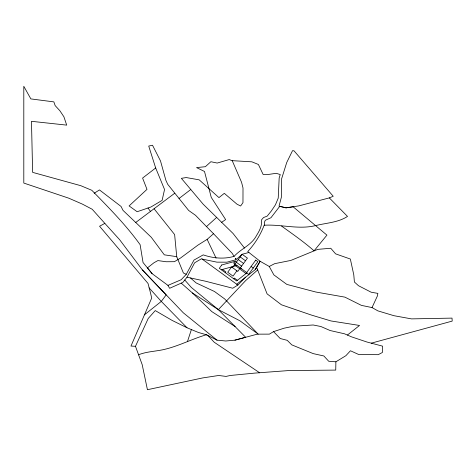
<?xml version="1.0" encoding="UTF-8"?>
<svg xmlns="http://www.w3.org/2000/svg" width="476" height="476" viewBox="0 0 476 476"><rect width="100%" height="100%" fill="white"/><g stroke="black" fill="none" stroke-linecap="round" stroke-linejoin="round"><path stroke-width="0.71" d="M335.889 361.802L335.741 370.09L288.825 370.554L254.69 373.107L230.313 375.475L226.017 376.415L218.698 375.487L202.716 377.92L147.429 389.707L142.193 364.646L135.481 346.308L148.197 318.515L155.265 310.584L172.122 320.413L187.014 327.762L198.397 332.462L206.405 334.747L217.02 340.161L225.785 340.995L234.942 340.156L257.308 334.152L269.392 334.134L273.551 331.629L284.113 328.19L293.418 326.25L313.184 324.989L320.883 326.518L330.124 330.534L344.487 333.789L351.591 336.877L366.99 342.03L382.603 346.159L382.389 352.484L378.224 354.68L358.755 354.537L350.461 350.764L345.879 355.697L335.889 361.802L328.708 361.254L323.87 355.977L313.244 353.626L291.794 344.874L287.224 340.328L280.221 338.519L273.551 331.629M187.437 341.667L191.388 329.57M144.335 314.886L161.299 301.415L166.178 294.876L142.389 269.934L119.637 239.708L104.839 223.369L99.573 226.243L148.018 283.446L150.577 293.198L151.695 298.059L130.971 346.064L135.481 346.308M269.249 266.465L273.867 274.89L286.855 284.416L315.665 291.99L344.898 297.137L361.409 305.378L372.024 307.573L377.325 296.137L377.861 293.383L371.161 292.216L358.488 285.713L354.4 282L353.787 274.836L350.342 259.033L335.592 253.851L330.755 248.252L317.778 249.364L290.842 260.426L274.634 263.68L269.249 266.465L260.134 261.288L247.746 251.578C254.779 243.95 260.527 234.942 264.144 225.219L264.698 225.202C281.661 224.315 298.88 229.759 315.659 225.576C326.352 222.911 338.079 222.59 347.51 216.425L329.321 197.891L298.904 205.864L286.028 207.845L279.025 206.15L281.393 197.147L281.554 178.994L286.719 162.536L292.538 150.66L294.019 150.809L333.224 196.267L329.321 197.891M104.839 223.369L92.195 209.256L82.354 204.097L68.8 198.195L23.8 183.064L23.8 86.293L30.851 98.907L53.865 101.888L55.157 105.601L59.893 110.765L63.897 116.775L66.705 125.123L31.475 121.309L32.63 172.366L80.753 185.676L91.844 190.311C108.736 207.661 125.932 224.922 140.117 244.682L143.038 262.496L152.094 273.646L167.969 285.386L181.189 279.721L186.265 274.301L193.976 260.075L203.24 254.88C213.159 258.295 223.934 259.319 234.097 256.35C241.058 248.686 251.721 245.045 256.618 235.358C259.599 230.604 262.199 225.618 261.544 219.835L263.514 217.556L267.209 216.104L271.391 210.886L275.431 204.823L278.228 198.135L279.174 177.935L280.263 174.549L276.199 173.312L267.47 174.591L263.139 174.466L258.391 164.47L251.858 161.822L231.955 160.65L229.23 159.567L217.193 163.054L210.862 161.721L205.37 166.701L196.558 167.6L204.501 171.467L211.249 197.385L225.63 219.573L221.655 222.316L203.163 204.186L181.362 178.339L186.211 177.554L199.206 179.845L218.948 197.617L224.309 193.345L236.971 204.174L240.618 206.013L242.968 202.657L243.004 187.984L241.558 182.272L232.217 160.668M167.969 285.386L169.617 288.301L182.885 282.393L186.997 277.193L194.63 262.8L201.604 258.694L237.857 285.059L245.741 277.115M255.19 269.672L260.134 261.288L255.19 269.672L236.715 284.226M225.273 272.653L225.832 271.885L222.465 269.44M232.437 267.56L242.105 254.255L248.924 252.5M236.899 270.808L233.032 276.128L227.712 272.26L231.58 266.935L237.756 271.427L247.431 258.123L242.105 254.255L236.453 259.355L235.483 258.278L235.882 259.741L226.939 262.193L216.919 262.157L202.116 259.063M233.787 278.841L234.347 278.073L237.429 280.316M241.255 268.571L240.535 269.559L246.015 273.545M181.231 283.131L192.399 292.948L218.353 309.638L245.664 280.59L257.677 269.946L256.629 267.387M155.676 167.992L142.592 178.066L146.989 189.359L129.097 205.924L137.142 211.731L150.904 207.024L162.114 200.366L164.547 189.502L155.676 167.992L148.72 146.055L152.516 145.234L160.489 160.894L165.886 180.291L167.701 184.277L188.645 210.457L195.511 215.295L206.489 226.594L216.628 217.443M152.094 273.646L147.435 267.893L153.932 262.77L157.883 260.58L166.154 261.746L174.4 261.687L180.511 258.034L197.992 245.08L207.149 239.363L213.522 233.74L232.109 253.22L234.097 256.35M347.403 335.056L359.541 325.459L331.022 320.961L311.399 315.07L281.447 304.795L267.09 293.865L257.677 269.946M179.012 198.51L190.787 189.502M135.731 222.476L174.722 193.244M94.194 193.25L99.466 189.924L121.053 206.453L123.022 210.386L151.279 237.28L164.303 254.833L176.727 256.659L183.403 272.992L186.265 274.301M237.857 285.059L232.74 288.23L205.519 281.221L186.997 277.193M138.415 354.834C146.186 351.687 154.486 351.472 162.578 349.812C177.804 346.593 191.566 339.085 206.405 334.747L207.857 335.491L214.23 342.244L259.706 372.809M221.292 269.761L236.971 265.459M371.286 343.166L452.2 321.104L452.016 318.111L411.472 318.884L393.92 315.695L377.896 310.876L372.024 307.573M234.942 340.156L245.658 337.276L218.353 309.638L191.304 287.427L184.748 279.983M217.02 340.161L183.29 312.791L142.389 269.934M218.353 309.638L239.874 320.764L258.188 334.152L224.654 298.916L214.462 291.485L196.154 282.934L190.507 277.996M281.524 226.052C292.573 234.013 303.89 241.832 314.071 250.84L326.929 235.12L293.091 206.762L286.028 207.845L279.739 206.322L270.957 217.728L265.269 220.293L264.305 222.56L264.698 225.202M235.132 326.572L211.838 311.625L192.399 292.948M240.172 256.915L245.497 260.783M251.108 266.495L253.232 268.042M238.238 259.575L243.557 263.448M236.304 262.234L241.624 266.108M234.37 264.9L239.69 268.767M221.655 222.316L233.079 233.508L244.551 248.121M187.014 327.762L161.299 301.415L149.101 287.861M206.489 226.594L213.522 233.74M154.087 208.785L174.627 234.573L176.757 256.969M148.03 208.006L150.47 211.427M207.149 239.363L216.05 258.075M221.733 264.983L219.311 268.315L236.655 280.923L247.014 272.76L233.585 262.996L236.114 261.038L221.733 264.983M255.749 260.104L246.461 272.879L248.591 274.426L257.879 261.657L255.749 260.104"/></g></svg>
